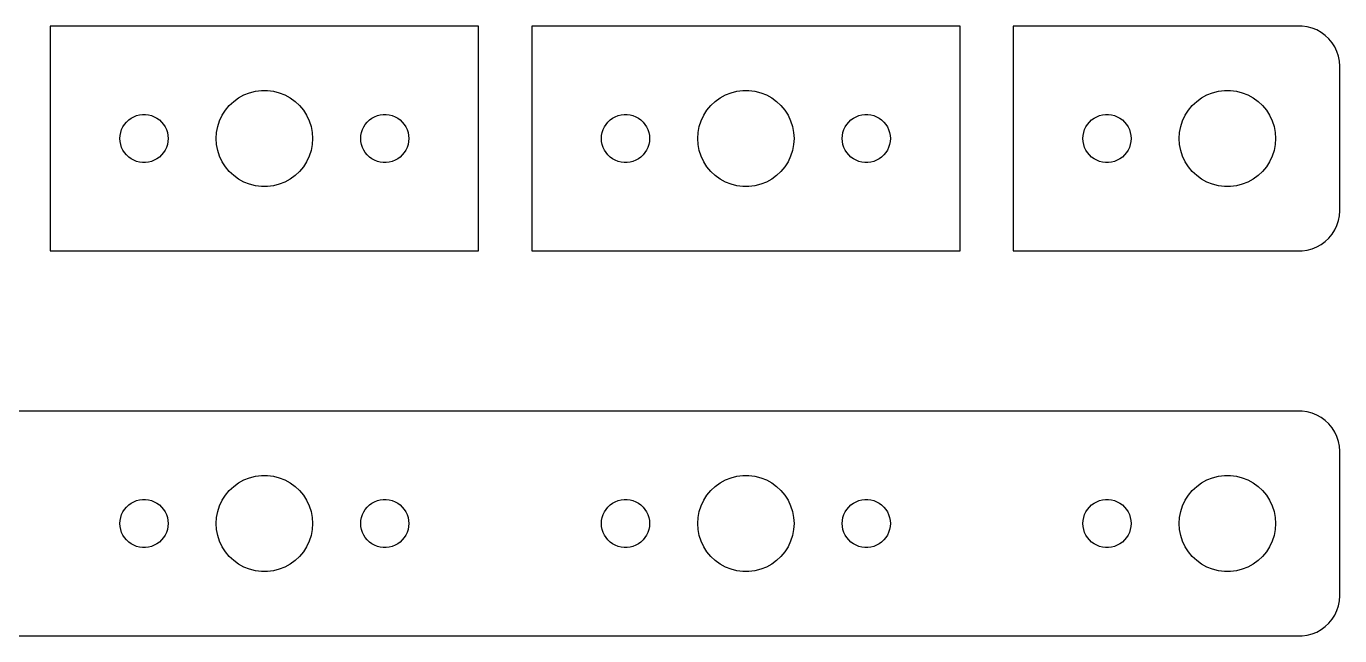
# Model space of a CAD drawing. Header units: metres. Extents: x -74 to 74, y -7 to 79.
# Drawn here: x -7.3 to 74.5, y -7 to 31 of the extents above; entities that cross this region are included whole.
import ezdxf

# ---------------------------------------------------------------- set-up
doc = ezdxf.new("R2010")
doc.units = ezdxf.units.M

msp = doc.modelspace()

# ---------------------------------------------------------------- linework, layer by layer
for p, q in [((20.8471, 30.9951), (-5.84712, 30.9951)), ((-5.84712, 30.9951), (-5.84712, 17.0049)), ((20.8471, 17.0049), (20.8471, 30.9951)), ((50.8471, 30.9951), (24.1529, 30.9951)), ((24.1529, 30.9951), (24.1529, 17.0049)), ((50.8471, 17.0049), (50.8471, 30.9951)), ((72.157, 30.9951), (54.1529, 30.9951)), ((54.1529, 30.9951), (54.1529, 17.0049)), ((72.4684, 30.9557), (72.157, 30.9951)), ((72.7725, 30.8776), (72.4684, 30.9557)), ((73.0644, 30.7621), (72.7725, 30.8776)), ((73.3396, 30.6108), (73.0644, 30.7621)), ((73.5936, 30.4263), (73.3396, 30.6108)), ((73.8224, 30.2114), (73.5936, 30.4263)), ((74.0225, 29.9695), (73.8224, 30.2114)), ((74.1908, 29.7044), (74.0225, 29.9695)), ((74.3244, 29.4203), (74.1908, 29.7044)), ((74.4214, 29.1217), (74.3244, 29.4203)), ((74.4803, 28.8133), (74.4214, 29.1217)), ((74.5, 28.5), (74.4803, 28.8133)), ((74.5, 19.5), (74.5, 28.5)), ((5.31308, 26.0536), (5.58772, 26.3115)), ((5.58772, 26.3115), (5.89252, 26.533)), ((5.89252, 26.533), (6.22266, 26.7145)), ((6.22266, 26.7145), (6.57294, 26.8532)), ((6.57294, 26.8532), (6.93785, 26.9469)), ((6.93785, 26.9469), (7.31161, 26.9941)), ((7.31161, 26.9941), (7.68837, 26.9941)), ((7.68837, 26.9941), (8.06213, 26.9469)), ((8.06213, 26.9469), (8.42705, 26.8532)), ((8.42705, 26.8532), (8.77733, 26.7145)), ((8.77733, 26.7145), (9.10747, 26.533)), ((9.10747, 26.533), (9.41226, 26.3115)), ((9.41226, 26.3115), (9.6869, 26.0536)), ((35.3131, 26.0536), (35.5877, 26.3115)), ((35.5877, 26.3115), (35.8925, 26.533)), ((35.8925, 26.533), (36.2227, 26.7145)), ((36.2227, 26.7145), (36.5729, 26.8532)), ((36.5729, 26.8532), (36.9379, 26.9469)), ((36.9379, 26.9469), (37.3116, 26.9941)), ((37.3116, 26.9941), (37.6884, 26.9941)), ((37.6884, 26.9941), (38.0621, 26.9469)), ((38.0621, 26.9469), (38.427, 26.8532)), ((38.427, 26.8532), (38.7773, 26.7145)), ((38.7773, 26.7145), (39.1075, 26.533)), ((39.1075, 26.533), (39.4123, 26.3115)), ((39.4123, 26.3115), (39.6869, 26.0536)), ((65.3131, 26.0536), (65.5877, 26.3115)), ((65.5877, 26.3115), (65.8925, 26.533)), ((65.8925, 26.533), (66.2227, 26.7145)), ((66.2227, 26.7145), (66.573, 26.8532)), ((66.573, 26.8532), (66.9379, 26.9469)), ((66.9379, 26.9469), (67.3116, 26.9941)), ((67.3116, 26.9941), (67.6884, 26.9941)), ((67.6884, 26.9941), (68.0621, 26.9469)), ((68.0621, 26.9469), (68.427, 26.8532)), ((68.427, 26.8532), (68.7773, 26.7145)), ((68.7773, 26.7145), (69.1075, 26.533)), ((69.1075, 26.533), (69.4123, 26.3115)), ((69.4123, 26.3115), (69.6869, 26.0536)), ((-0.638657, 25.3572), (-0.463516, 25.4266)), ((-0.463516, 25.4266), (-0.281067, 25.4734)), ((-0.281067, 25.4734), (-0.094177, 25.497)), ((-0.094177, 25.497), (0.094177, 25.497)), ((0.094177, 25.497), (0.281067, 25.4734)), ((0.281067, 25.4734), (0.463516, 25.4266)), ((0.463516, 25.4266), (0.638657, 25.3572)), ((4.71066, 25.1044), (4.87108, 25.4453)), ((4.87108, 25.4453), (5.07294, 25.7634)), ((5.07294, 25.7634), (5.31308, 26.0536)), ((9.6869, 26.0536), (9.92705, 25.7634)), ((9.92705, 25.7634), (10.1289, 25.4453)), ((10.1289, 25.4453), (10.2893, 25.1044)), ((14.3613, 25.3572), (14.5365, 25.4266)), ((14.5365, 25.4266), (14.7189, 25.4734)), ((14.7189, 25.4734), (14.9058, 25.497)), ((14.9058, 25.497), (15.0942, 25.497)), ((15.0942, 25.497), (15.2811, 25.4734)), ((15.2811, 25.4734), (15.4635, 25.4266)), ((15.4635, 25.4266), (15.6387, 25.3572)), ((29.3613, 25.3572), (29.5365, 25.4266)), ((29.5365, 25.4266), (29.7189, 25.4734)), ((29.7189, 25.4734), (29.9058, 25.497)), ((29.9058, 25.497), (30.0942, 25.497)), ((30.0942, 25.497), (30.2811, 25.4734)), ((30.2811, 25.4734), (30.4635, 25.4266)), ((30.4635, 25.4266), (30.6387, 25.3572)), ((34.7107, 25.1044), (34.8711, 25.4453)), ((34.8711, 25.4453), (35.0729, 25.7634)), ((35.0729, 25.7634), (35.3131, 26.0536)), ((39.6869, 26.0536), (39.927, 25.7634)), ((39.927, 25.7634), (40.1289, 25.4453)), ((40.1289, 25.4453), (40.2893, 25.1044)), ((44.3613, 25.3572), (44.5365, 25.4266)), ((44.5365, 25.4266), (44.7189, 25.4734)), ((44.7189, 25.4734), (44.9058, 25.497)), ((44.9058, 25.497), (45.0942, 25.497)), ((45.0942, 25.497), (45.2811, 25.4734)), ((45.2811, 25.4734), (45.4635, 25.4266)), ((45.4635, 25.4266), (45.6387, 25.3572)), ((59.3613, 25.3572), (59.5365, 25.4266)), ((59.5365, 25.4266), (59.7189, 25.4734)), ((59.7189, 25.4734), (59.9058, 25.497)), ((59.9058, 25.497), (60.0942, 25.497)), ((60.0942, 25.497), (60.2811, 25.4734)), ((60.2811, 25.4734), (60.4635, 25.4266)), ((60.4635, 25.4266), (60.6387, 25.3572)), ((64.7107, 25.1044), (64.8711, 25.4453)), ((64.8711, 25.4453), (65.073, 25.7634)), ((65.073, 25.7634), (65.3131, 26.0536)), ((69.6869, 26.0536), (69.927, 25.7634)), ((69.927, 25.7634), (70.1289, 25.4453)), ((70.1289, 25.4453), (70.2893, 25.1044)), ((-1.45287, 24.373), (-1.39465, 24.5522)), ((-1.39465, 24.5522), (-1.31445, 24.7226)), ((-1.31445, 24.7226), (-1.21352, 24.8817)), ((-1.21352, 24.8817), (-1.09344, 25.0268)), ((-1.09344, 25.0268), (-0.956131, 25.1558)), ((-0.956131, 25.1558), (-0.803726, 25.2665)), ((-0.803726, 25.2665), (-0.638657, 25.3572)), ((0.638657, 25.3572), (0.803726, 25.2665)), ((0.803726, 25.2665), (0.956131, 25.1558)), ((0.956131, 25.1558), (1.09344, 25.0268)), ((1.09344, 25.0268), (1.21352, 24.8817)), ((1.21352, 24.8817), (1.31445, 24.7226)), ((1.31445, 24.7226), (1.39465, 24.5522)), ((1.39465, 24.5522), (1.45287, 24.373)), ((4.52365, 24.376), (4.59424, 24.7461)), ((4.59424, 24.7461), (4.71066, 25.1044)), ((10.2893, 25.1044), (10.4057, 24.7461)), ((10.4057, 24.7461), (10.4763, 24.376)), ((13.5471, 24.373), (13.6053, 24.5522)), ((13.6053, 24.5522), (13.6855, 24.7226)), ((13.6855, 24.7226), (13.7865, 24.8817)), ((13.7865, 24.8817), (13.9065, 25.0268)), ((13.9065, 25.0268), (14.0439, 25.1558)), ((14.0439, 25.1558), (14.1963, 25.2665)), ((14.1963, 25.2665), (14.3613, 25.3572)), ((15.6387, 25.3572), (15.8037, 25.2665)), ((15.8037, 25.2665), (15.9561, 25.1558)), ((15.9561, 25.1558), (16.0934, 25.0268)), ((16.0934, 25.0268), (16.2135, 24.8817)), ((16.2135, 24.8817), (16.3145, 24.7226)), ((16.3145, 24.7226), (16.3947, 24.5522)), ((16.3947, 24.5522), (16.4529, 24.373)), ((28.5471, 24.373), (28.6053, 24.5522)), ((28.6053, 24.5522), (28.6855, 24.7226)), ((28.6855, 24.7226), (28.7865, 24.8817)), ((28.7865, 24.8817), (28.9065, 25.0268)), ((28.9065, 25.0268), (29.0439, 25.1558)), ((29.0439, 25.1558), (29.1963, 25.2665)), ((29.1963, 25.2665), (29.3613, 25.3572)), ((30.6387, 25.3572), (30.8037, 25.2665)), ((30.8037, 25.2665), (30.9561, 25.1558)), ((30.9561, 25.1558), (31.0934, 25.0268)), ((31.0934, 25.0268), (31.2135, 24.8817)), ((31.2135, 24.8817), (31.3145, 24.7226)), ((31.3145, 24.7226), (31.3947, 24.5522)), ((31.3947, 24.5522), (31.4529, 24.373)), ((34.5237, 24.376), (34.5942, 24.7461)), ((34.5942, 24.7461), (34.7107, 25.1044)), ((40.2893, 25.1044), (40.4057, 24.7461)), ((40.4057, 24.7461), (40.4763, 24.376)), ((43.5471, 24.373), (43.6053, 24.5522)), ((43.6053, 24.5522), (43.6855, 24.7226)), ((43.6855, 24.7226), (43.7865, 24.8817)), ((43.7865, 24.8817), (43.9065, 25.0268)), ((43.9065, 25.0268), (44.0439, 25.1558)), ((44.0439, 25.1558), (44.1963, 25.2665)), ((44.1963, 25.2665), (44.3613, 25.3572)), ((45.6387, 25.3572), (45.8037, 25.2665)), ((45.8037, 25.2665), (45.9561, 25.1558)), ((45.9561, 25.1558), (46.0934, 25.0268)), ((46.0934, 25.0268), (46.2135, 24.8817)), ((46.2135, 24.8817), (46.3145, 24.7226)), ((46.3145, 24.7226), (46.3947, 24.5522)), ((46.3947, 24.5522), (46.4529, 24.373)), ((58.5471, 24.373), (58.6053, 24.5522)), ((58.6053, 24.5522), (58.6855, 24.7226)), ((58.6855, 24.7226), (58.7865, 24.8817)), ((58.7865, 24.8817), (58.9065, 25.0268)), ((58.9065, 25.0268), (59.0439, 25.1558)), ((59.0439, 25.1558), (59.1963, 25.2665)), ((59.1963, 25.2665), (59.3613, 25.3572)), ((60.6387, 25.3572), (60.8037, 25.2665)), ((60.8037, 25.2665), (60.9561, 25.1558)), ((60.9561, 25.1558), (61.0934, 25.0268)), ((61.0934, 25.0268), (61.2135, 24.8817)), ((61.2135, 24.8817), (61.3145, 24.7226)), ((61.3145, 24.7226), (61.3947, 24.5522)), ((61.3947, 24.5522), (61.4529, 24.373)), ((64.5237, 24.376), (64.5943, 24.7461)), ((64.5943, 24.7461), (64.7107, 25.1044)), ((70.2893, 25.1044), (70.4057, 24.7461)), ((70.4057, 24.7461), (70.4763, 24.376)), ((-1.5, 24), (-1.48816, 24.188)), ((-1.48816, 23.812), (-1.5, 24)), ((-1.48816, 24.188), (-1.45287, 24.373)), ((-1.45287, 23.627), (-1.48816, 23.812)), ((1.45287, 24.373), (1.48816, 24.188)), ((1.48816, 23.812), (1.45287, 23.627)), ((1.48816, 24.188), (1.5, 24)), ((1.5, 24), (1.48816, 23.812)), ((4.5, 24), (4.52365, 24.376)), ((4.52365, 23.624), (4.5, 24)), ((10.4763, 24.376), (10.5, 24)), ((10.5, 24), (10.4763, 23.624)), ((13.5, 24), (13.5118, 24.188)), ((13.5118, 23.812), (13.5, 24)), ((13.5118, 24.188), (13.5471, 24.373)), ((13.5471, 23.627), (13.5118, 23.812)), ((16.4529, 24.373), (16.4882, 24.188)), ((16.4882, 23.812), (16.4529, 23.627)), ((16.4882, 24.188), (16.5, 24)), ((16.5, 24), (16.4882, 23.812)), ((28.5, 24), (28.5118, 24.188)), ((28.5118, 23.812), (28.5, 24)), ((28.5118, 24.188), (28.5471, 24.373)), ((28.5471, 23.627), (28.5118, 23.812)), ((31.4529, 24.373), (31.4882, 24.188)), ((31.4882, 23.812), (31.4529, 23.627)), ((31.4882, 24.188), (31.5, 24)), ((31.5, 24), (31.4882, 23.812)), ((34.5, 24), (34.5237, 24.376)), ((34.5237, 23.624), (34.5, 24)), ((40.4763, 24.376), (40.5, 24)), ((40.5, 24), (40.4763, 23.624)), ((43.5, 24), (43.5118, 24.188)), ((43.5118, 23.812), (43.5, 24)), ((43.5118, 24.188), (43.5471, 24.373)), ((43.5471, 23.627), (43.5118, 23.812)), ((46.4529, 24.373), (46.4882, 24.188)), ((46.4882, 23.812), (46.4529, 23.627)), ((46.4882, 24.188), (46.5, 24)), ((46.5, 24), (46.4882, 23.812)), ((58.5, 24), (58.5118, 24.188)), ((58.5118, 23.812), (58.5, 24)), ((58.5118, 24.188), (58.5471, 24.373)), ((58.5471, 23.627), (58.5118, 23.812)), ((61.4529, 24.373), (61.4882, 24.188)), ((61.4882, 23.812), (61.4529, 23.627)), ((61.4882, 24.188), (61.5, 24)), ((61.5, 24), (61.4882, 23.812)), ((64.5, 24), (64.5237, 24.376)), ((64.5237, 23.624), (64.5, 24)), ((70.4763, 24.376), (70.5, 24)), ((70.5, 24), (70.4763, 23.624)), ((-1.39465, 23.4478), (-1.45287, 23.627)), ((-1.31445, 23.2774), (-1.39465, 23.4478)), ((-1.21352, 23.1183), (-1.31445, 23.2774)), ((-1.09344, 22.9732), (-1.21352, 23.1183)), ((-0.956131, 22.8442), (-1.09344, 22.9732)), ((1.09344, 22.9732), (0.956131, 22.8442)), ((1.21352, 23.1183), (1.09344, 22.9732)), ((1.31445, 23.2774), (1.21352, 23.1183)), ((1.39465, 23.4478), (1.31445, 23.2774)), ((1.45287, 23.627), (1.39465, 23.4478)), ((4.59424, 23.2539), (4.52365, 23.624)), ((4.71066, 22.8956), (4.59424, 23.2539)), ((10.4057, 23.2539), (10.2893, 22.8956)), ((10.4763, 23.624), (10.4057, 23.2539)), ((13.6053, 23.4478), (13.5471, 23.627)), ((13.6855, 23.2774), (13.6053, 23.4478)), ((13.7865, 23.1183), (13.6855, 23.2774)), ((13.9065, 22.9732), (13.7865, 23.1183)), ((14.0439, 22.8442), (13.9065, 22.9732)), ((16.0934, 22.9732), (15.9561, 22.8442)), ((16.2135, 23.1183), (16.0934, 22.9732)), ((16.3145, 23.2774), (16.2135, 23.1183)), ((16.3947, 23.4478), (16.3145, 23.2774)), ((16.4529, 23.627), (16.3947, 23.4478)), ((28.6053, 23.4478), (28.5471, 23.627)), ((28.6855, 23.2774), (28.6053, 23.4478)), ((28.7865, 23.1183), (28.6855, 23.2774)), ((28.9065, 22.9732), (28.7865, 23.1183)), ((29.0439, 22.8442), (28.9065, 22.9732)), ((31.0934, 22.9732), (30.9561, 22.8442)), ((31.2135, 23.1183), (31.0934, 22.9732)), ((31.3145, 23.2774), (31.2135, 23.1183)), ((31.3947, 23.4478), (31.3145, 23.2774)), ((31.4529, 23.627), (31.3947, 23.4478)), ((34.5942, 23.2539), (34.5237, 23.624)), ((34.7107, 22.8956), (34.5942, 23.2539)), ((40.4057, 23.2539), (40.2893, 22.8956)), ((40.4763, 23.624), (40.4057, 23.2539)), ((43.6053, 23.4478), (43.5471, 23.627)), ((43.6855, 23.2774), (43.6053, 23.4478)), ((43.7865, 23.1183), (43.6855, 23.2774)), ((43.9065, 22.9732), (43.7865, 23.1183)), ((44.0439, 22.8442), (43.9065, 22.9732)), ((46.0934, 22.9732), (45.9561, 22.8442)), ((46.2135, 23.1183), (46.0934, 22.9732)), ((46.3145, 23.2774), (46.2135, 23.1183)), ((46.3947, 23.4478), (46.3145, 23.2774)), ((46.4529, 23.627), (46.3947, 23.4478)), ((58.6053, 23.4478), (58.5471, 23.627)), ((58.6855, 23.2774), (58.6053, 23.4478)), ((58.7865, 23.1183), (58.6855, 23.2774)), ((58.9065, 22.9732), (58.7865, 23.1183)), ((59.0439, 22.8442), (58.9065, 22.9732)), ((61.0934, 22.9732), (60.9561, 22.8442)), ((61.2135, 23.1183), (61.0934, 22.9732)), ((61.3145, 23.2774), (61.2135, 23.1183)), ((61.3947, 23.4478), (61.3145, 23.2774)), ((61.4529, 23.627), (61.3947, 23.4478)), ((64.5943, 23.2539), (64.5237, 23.624)), ((64.7107, 22.8956), (64.5943, 23.2539)), ((70.4057, 23.2539), (70.2893, 22.8956)), ((70.4763, 23.624), (70.4057, 23.2539)), ((-0.803726, 22.7335), (-0.956131, 22.8442)), ((-0.638657, 22.6428), (-0.803726, 22.7335)), ((-0.463516, 22.5734), (-0.638657, 22.6428)), ((-0.281067, 22.5266), (-0.463516, 22.5734)), ((-0.094177, 22.503), (-0.281067, 22.5266)), ((0.094177, 22.503), (-0.094177, 22.503)), ((0.281067, 22.5266), (0.094177, 22.503)), ((0.463516, 22.5734), (0.281067, 22.5266)), ((0.638657, 22.6428), (0.463516, 22.5734)), ((0.803726, 22.7335), (0.638657, 22.6428)), ((0.956131, 22.8442), (0.803726, 22.7335)), ((4.87108, 22.5547), (4.71066, 22.8956)), ((5.07294, 22.2366), (4.87108, 22.5547)), ((5.31308, 21.9464), (5.07294, 22.2366)), ((9.92705, 22.2366), (9.6869, 21.9464)), ((10.1289, 22.5547), (9.92705, 22.2366)), ((10.2893, 22.8956), (10.1289, 22.5547)), ((14.1963, 22.7335), (14.0439, 22.8442)), ((14.3613, 22.6428), (14.1963, 22.7335)), ((14.5365, 22.5734), (14.3613, 22.6428)), ((14.7189, 22.5266), (14.5365, 22.5734)), ((14.9058, 22.503), (14.7189, 22.5266)), ((15.0942, 22.503), (14.9058, 22.503)), ((15.2811, 22.5266), (15.0942, 22.503)), ((15.4635, 22.5734), (15.2811, 22.5266)), ((15.6387, 22.6428), (15.4635, 22.5734)), ((15.8037, 22.7335), (15.6387, 22.6428)), ((15.9561, 22.8442), (15.8037, 22.7335)), ((29.1963, 22.7335), (29.0439, 22.8442)), ((29.3613, 22.6428), (29.1963, 22.7335)), ((29.5365, 22.5734), (29.3613, 22.6428)), ((29.7189, 22.5266), (29.5365, 22.5734)), ((29.9058, 22.503), (29.7189, 22.5266)), ((30.0942, 22.503), (29.9058, 22.503)), ((30.2811, 22.5266), (30.0942, 22.503)), ((30.4635, 22.5734), (30.2811, 22.5266)), ((30.6387, 22.6428), (30.4635, 22.5734)), ((30.8037, 22.7335), (30.6387, 22.6428)), ((30.9561, 22.8442), (30.8037, 22.7335)), ((34.8711, 22.5547), (34.7107, 22.8956)), ((35.0729, 22.2366), (34.8711, 22.5547)), ((35.3131, 21.9464), (35.0729, 22.2366)), ((39.927, 22.2366), (39.6869, 21.9464)), ((40.1289, 22.5547), (39.927, 22.2366)), ((40.2893, 22.8956), (40.1289, 22.5547)), ((44.1963, 22.7335), (44.0439, 22.8442)), ((44.3613, 22.6428), (44.1963, 22.7335)), ((44.5365, 22.5734), (44.3613, 22.6428)), ((44.7189, 22.5266), (44.5365, 22.5734)), ((44.9058, 22.503), (44.7189, 22.5266)), ((45.0942, 22.503), (44.9058, 22.503)), ((45.2811, 22.5266), (45.0942, 22.503)), ((45.4635, 22.5734), (45.2811, 22.5266)), ((45.6387, 22.6428), (45.4635, 22.5734)), ((45.8037, 22.7335), (45.6387, 22.6428)), ((45.9561, 22.8442), (45.8037, 22.7335)), ((59.1963, 22.7335), (59.0439, 22.8442)), ((59.3613, 22.6428), (59.1963, 22.7335)), ((59.5365, 22.5734), (59.3613, 22.6428)), ((59.7189, 22.5266), (59.5365, 22.5734)), ((59.9058, 22.503), (59.7189, 22.5266)), ((60.0942, 22.503), (59.9058, 22.503)), ((60.2811, 22.5266), (60.0942, 22.503)), ((60.4635, 22.5734), (60.2811, 22.5266)), ((60.6387, 22.6428), (60.4635, 22.5734)), ((60.8037, 22.7335), (60.6387, 22.6428)), ((60.9561, 22.8442), (60.8037, 22.7335)), ((64.8711, 22.5547), (64.7107, 22.8956)), ((65.073, 22.2366), (64.8711, 22.5547)), ((65.3131, 21.9464), (65.073, 22.2366)), ((69.927, 22.2366), (69.6869, 21.9464)), ((70.1289, 22.5547), (69.927, 22.2366)), ((70.2893, 22.8956), (70.1289, 22.5547)), ((5.58772, 21.6885), (5.31308, 21.9464)), ((5.89252, 21.467), (5.58772, 21.6885)), ((6.22266, 21.2855), (5.89252, 21.467)), ((6.57294, 21.1468), (6.22266, 21.2855)), ((8.77733, 21.2855), (8.42705, 21.1468)), ((9.10747, 21.467), (8.77733, 21.2855)), ((9.41226, 21.6885), (9.10747, 21.467)), ((9.6869, 21.9464), (9.41226, 21.6885)), ((35.5877, 21.6885), (35.3131, 21.9464)), ((35.8925, 21.467), (35.5877, 21.6885)), ((36.2227, 21.2855), (35.8925, 21.467)), ((36.5729, 21.1468), (36.2227, 21.2855)), ((38.7773, 21.2855), (38.427, 21.1468)), ((39.1075, 21.467), (38.7773, 21.2855)), ((39.4123, 21.6885), (39.1075, 21.467)), ((39.6869, 21.9464), (39.4123, 21.6885)), ((65.5877, 21.6885), (65.3131, 21.9464)), ((65.8925, 21.467), (65.5877, 21.6885)), ((66.2227, 21.2855), (65.8925, 21.467)), ((66.573, 21.1468), (66.2227, 21.2855)), ((68.7773, 21.2855), (68.427, 21.1468)), ((69.1075, 21.467), (68.7773, 21.2855)), ((69.4123, 21.6885), (69.1075, 21.467)), ((69.6869, 21.9464), (69.4123, 21.6885)), ((6.93785, 21.0531), (6.57294, 21.1468)), ((7.31161, 21.0059), (6.93785, 21.0531)), ((7.68837, 21.0059), (7.31161, 21.0059)), ((8.06213, 21.0531), (7.68837, 21.0059)), ((8.42705, 21.1468), (8.06213, 21.0531)), ((36.9379, 21.0531), (36.5729, 21.1468)), ((37.3116, 21.0059), (36.9379, 21.0531)), ((37.6884, 21.0059), (37.3116, 21.0059)), ((38.0621, 21.0531), (37.6884, 21.0059)), ((38.427, 21.1468), (38.0621, 21.0531)), ((66.9379, 21.0531), (66.573, 21.1468)), ((67.3116, 21.0059), (66.9379, 21.0531)), ((67.6884, 21.0059), (67.3116, 21.0059)), ((68.0621, 21.0531), (67.6884, 21.0059)), ((68.427, 21.1468), (68.0621, 21.0531)), ((74.3244, 18.5797), (74.4214, 18.8783)), ((74.4214, 18.8783), (74.4803, 19.1867)), ((74.4803, 19.1867), (74.5, 19.5)), ((73.8224, 17.7886), (74.0225, 18.0305)), ((74.0225, 18.0305), (74.1908, 18.2956)), ((74.1908, 18.2956), (74.3244, 18.5797)), ((72.7725, 17.1224), (73.0644, 17.2379)), ((73.0644, 17.2379), (73.3396, 17.3892)), ((73.3396, 17.3892), (73.5936, 17.5737)), ((73.5936, 17.5737), (73.8224, 17.7886)), ((-5.84712, 17.0049), (20.8471, 17.0049)), ((24.1529, 17.0049), (50.8471, 17.0049)), ((54.1529, 17.0049), (72.157, 17.0049)), ((72.157, 17.0049), (72.4684, 17.0443)), ((72.4684, 17.0443), (72.7725, 17.1224)), ((72.157, 6.99506), (-72.157, 6.99506)), ((72.4684, 6.9557), (72.157, 6.99506)), ((72.7725, 6.87764), (72.4684, 6.9557)), ((73.0644, 6.76205), (72.7725, 6.87764)), ((73.3396, 6.61081), (73.0644, 6.76205)), ((73.5936, 6.42627), (73.3396, 6.61081)), ((73.8224, 6.21136), (73.5936, 6.42627)), ((74.0225, 5.96945), (73.8224, 6.21136)), ((74.1908, 5.70438), (74.0225, 5.96945)), ((74.3244, 5.4203), (74.1908, 5.70438)), ((74.4214, 5.12172), (74.3244, 5.4203)), ((74.4803, 4.81332), (74.4214, 5.12172)), ((74.5, 4.5), (74.4803, 4.81332)), ((74.5, -4.5), (74.5, 4.5)), ((5.58772, 2.31154), (5.89252, 2.53297)), ((5.89252, 2.53297), (6.22266, 2.71448)), ((6.22266, 2.71448), (6.57294, 2.85316)), ((6.57294, 2.85316), (6.93785, 2.94685)), ((6.93785, 2.94685), (7.31161, 2.99408)), ((7.31161, 2.99408), (7.68837, 2.99408)), ((7.68837, 2.99408), (8.06213, 2.94685)), ((8.06213, 2.94685), (8.42705, 2.85316)), ((8.42705, 2.85316), (8.77733, 2.71448)), ((8.77733, 2.71448), (9.10747, 2.53297)), ((9.10747, 2.53297), (9.41226, 2.31154)), ((35.5877, 2.31154), (35.8925, 2.53297)), ((35.8925, 2.53297), (36.2227, 2.71448)), ((36.2227, 2.71448), (36.5729, 2.85316)), ((36.5729, 2.85316), (36.9379, 2.94685)), ((36.9379, 2.94685), (37.3116, 2.99408)), ((37.3116, 2.99408), (37.6884, 2.99408)), ((37.6884, 2.99408), (38.0621, 2.94685)), ((38.0621, 2.94685), (38.427, 2.85316)), ((38.427, 2.85316), (38.7773, 2.71448)), ((38.7773, 2.71448), (39.1075, 2.53297)), ((39.1075, 2.53297), (39.4123, 2.31154)), ((65.5877, 2.31154), (65.8925, 2.53297)), ((65.8925, 2.53297), (66.2227, 2.71448)), ((66.2227, 2.71448), (66.573, 2.85316)), ((66.573, 2.85316), (66.9379, 2.94685)), ((66.9379, 2.94685), (67.3116, 2.99408)), ((67.3116, 2.99408), (67.6884, 2.99408)), ((67.6884, 2.99408), (68.0621, 2.94685)), ((68.0621, 2.94685), (68.427, 2.85316)), ((68.427, 2.85316), (68.7773, 2.71448)), ((68.7773, 2.71448), (69.1075, 2.53297)), ((69.1075, 2.53297), (69.4123, 2.31154)), ((4.87108, 1.44525), (5.07294, 1.76335)), ((5.07294, 1.76335), (5.31308, 2.05363)), ((5.31308, 2.05363), (5.58772, 2.31154)), ((9.41226, 2.31154), (9.6869, 2.05363)), ((9.6869, 2.05363), (9.92705, 1.76335)), ((9.92705, 1.76335), (10.1289, 1.44525)), ((34.8711, 1.44525), (35.0729, 1.76335)), ((35.0729, 1.76335), (35.3131, 2.05363)), ((35.3131, 2.05363), (35.5877, 2.31154)), ((39.4123, 2.31154), (39.6869, 2.05363)), ((39.6869, 2.05363), (39.927, 1.76335)), ((39.927, 1.76335), (40.1289, 1.44525)), ((64.8711, 1.44525), (65.073, 1.76335)), ((65.073, 1.76335), (65.3131, 2.05363)), ((65.3131, 2.05363), (65.5877, 2.31154)), ((69.4123, 2.31154), (69.6869, 2.05363)), ((69.6869, 2.05363), (69.927, 1.76335)), ((69.927, 1.76335), (70.1289, 1.44525)), ((-1.31445, 0.722626), (-1.21352, 0.881668)), ((-1.21352, 0.881668), (-1.09344, 1.02681)), ((-1.09344, 1.02681), (-0.956131, 1.15576)), ((-0.956131, 1.15576), (-0.803726, 1.26648)), ((-0.803726, 1.26648), (-0.638657, 1.35724)), ((-0.638657, 1.35724), (-0.463516, 1.42657)), ((-0.463516, 1.42657), (-0.281067, 1.47342)), ((-0.281067, 1.47342), (-0.094177, 1.49704)), ((-0.094177, 1.49704), (0.094177, 1.49704)), ((0.094177, 1.49704), (0.281067, 1.47342)), ((0.281067, 1.47342), (0.463516, 1.42657)), ((0.463516, 1.42657), (0.638657, 1.35724)), ((0.638657, 1.35724), (0.803726, 1.26648)), ((0.803726, 1.26648), (0.956131, 1.15576)), ((0.956131, 1.15576), (1.09344, 1.02681)), ((1.09344, 1.02681), (1.21352, 0.881668)), ((1.21352, 0.881668), (1.31445, 0.722626)), ((4.59424, 0.746063), (4.71066, 1.10437)), ((4.71066, 1.10437), (4.87108, 1.44525)), ((10.1289, 1.44525), (10.2893, 1.10437)), ((10.2893, 1.10437), (10.4057, 0.746063)), ((13.6855, 0.722626), (13.7865, 0.881668)), ((13.7865, 0.881668), (13.9065, 1.02681)), ((13.9065, 1.02681), (14.0439, 1.15576)), ((14.0439, 1.15576), (14.1963, 1.26648)), ((14.1963, 1.26648), (14.3613, 1.35724)), ((14.3613, 1.35724), (14.5365, 1.42657)), ((14.5365, 1.42657), (14.7189, 1.47342)), ((14.7189, 1.47342), (14.9058, 1.49704)), ((14.9058, 1.49704), (15.0942, 1.49704)), ((15.0942, 1.49704), (15.2811, 1.47342)), ((15.2811, 1.47342), (15.4635, 1.42657)), ((15.4635, 1.42657), (15.6387, 1.35724)), ((15.6387, 1.35724), (15.8037, 1.26648)), ((15.8037, 1.26648), (15.9561, 1.15576)), ((15.9561, 1.15576), (16.0934, 1.02681)), ((16.0934, 1.02681), (16.2135, 0.881668)), ((16.2135, 0.881668), (16.3145, 0.722626)), ((28.6855, 0.722626), (28.7865, 0.881668)), ((28.7865, 0.881668), (28.9065, 1.02681)), ((28.9065, 1.02681), (29.0439, 1.15576)), ((29.0439, 1.15576), (29.1963, 1.26648)), ((29.1963, 1.26648), (29.3613, 1.35724)), ((29.3613, 1.35724), (29.5365, 1.42657)), ((29.5365, 1.42657), (29.7189, 1.47342)), ((29.7189, 1.47342), (29.9058, 1.49704)), ((29.9058, 1.49704), (30.0942, 1.49704)), ((30.0942, 1.49704), (30.2811, 1.47342)), ((30.2811, 1.47342), (30.4635, 1.42657)), ((30.4635, 1.42657), (30.6387, 1.35724)), ((30.6387, 1.35724), (30.8037, 1.26648)), ((30.8037, 1.26648), (30.9561, 1.15576)), ((30.9561, 1.15576), (31.0934, 1.02681)), ((31.0934, 1.02681), (31.2135, 0.881668)), ((31.2135, 0.881668), (31.3145, 0.722626)), ((34.5942, 0.746063), (34.7107, 1.10437)), ((34.7107, 1.10437), (34.8711, 1.44525)), ((40.1289, 1.44525), (40.2893, 1.10437)), ((40.2893, 1.10437), (40.4057, 0.746063)), ((43.6855, 0.722626), (43.7865, 0.881668)), ((43.7865, 0.881668), (43.9065, 1.02681)), ((43.9065, 1.02681), (44.0439, 1.15576)), ((44.0439, 1.15576), (44.1963, 1.26648)), ((44.1963, 1.26648), (44.3613, 1.35724)), ((44.3613, 1.35724), (44.5365, 1.42657)), ((44.5365, 1.42657), (44.7189, 1.47342)), ((44.7189, 1.47342), (44.9058, 1.49704)), ((44.9058, 1.49704), (45.0942, 1.49704)), ((45.0942, 1.49704), (45.2811, 1.47342)), ((45.2811, 1.47342), (45.4635, 1.42657)), ((45.4635, 1.42657), (45.6387, 1.35724)), ((45.6387, 1.35724), (45.8037, 1.26648)), ((45.8037, 1.26648), (45.9561, 1.15576)), ((45.9561, 1.15576), (46.0934, 1.02681)), ((46.0934, 1.02681), (46.2135, 0.881668)), ((46.2135, 0.881668), (46.3145, 0.722626)), ((58.6855, 0.722626), (58.7865, 0.881668)), ((58.7865, 0.881668), (58.9065, 1.02681)), ((58.9065, 1.02681), (59.0439, 1.15576)), ((59.0439, 1.15576), (59.1963, 1.26648)), ((59.1963, 1.26648), (59.3613, 1.35724)), ((59.3613, 1.35724), (59.5365, 1.42657)), ((59.5365, 1.42657), (59.7189, 1.47342)), ((59.7189, 1.47342), (59.9058, 1.49704)), ((59.9058, 1.49704), (60.0942, 1.49704)), ((60.0942, 1.49704), (60.2811, 1.47342)), ((60.2811, 1.47342), (60.4635, 1.42657)), ((60.4635, 1.42657), (60.6387, 1.35724)), ((60.6387, 1.35724), (60.8037, 1.26648)), ((60.8037, 1.26648), (60.9561, 1.15576)), ((60.9561, 1.15576), (61.0934, 1.02681)), ((61.0934, 1.02681), (61.2135, 0.881668)), ((61.2135, 0.881668), (61.3145, 0.722626)), ((64.5943, 0.746063), (64.7107, 1.10437)), ((64.7107, 1.10437), (64.8711, 1.44525)), ((70.1289, 1.44525), (70.2893, 1.10437)), ((70.2893, 1.10437), (70.4057, 0.746063)), ((-1.5, 0), (-1.48816, 0.187988)), ((-1.48816, -0.187988), (-1.5, 0)), ((-1.48816, 0.187988), (-1.45287, 0.373032)), ((-1.45287, 0.373032), (-1.39465, 0.552185)), ((-1.39465, 0.552185), (-1.31445, 0.722626)), ((1.31445, 0.722626), (1.39465, 0.552185)), ((1.39465, 0.552185), (1.45287, 0.373032)), ((1.45287, 0.373032), (1.48816, 0.187988)), ((1.48816, 0.187988), (1.5, 0)), ((1.5, 0), (1.48816, -0.187988)), ((4.5, 0), (4.52365, 0.375992)), ((4.52365, -0.375992), (4.5, 0)), ((4.52365, 0.375992), (4.59424, 0.746063)), ((10.4057, 0.746063), (10.4763, 0.375992)), ((10.4763, 0.375992), (10.5, 0)), ((10.5, 0), (10.4763, -0.375992)), ((13.5, 0), (13.5118, 0.187988)), ((13.5118, -0.187988), (13.5, 0)), ((13.5118, 0.187988), (13.5471, 0.373032)), ((13.5471, 0.373032), (13.6053, 0.552185)), ((13.6053, 0.552185), (13.6855, 0.722626)), ((16.3145, 0.722626), (16.3947, 0.552185)), ((16.3947, 0.552185), (16.4529, 0.373032)), ((16.4529, 0.373032), (16.4882, 0.187988)), ((16.4882, 0.187988), (16.5, 0)), ((16.5, 0), (16.4882, -0.187988)), ((28.5, 0), (28.5118, 0.187988)), ((28.5118, -0.187988), (28.5, 0)), ((28.5118, 0.187988), (28.5471, 0.373032)), ((28.5471, 0.373032), (28.6053, 0.552185)), ((28.6053, 0.552185), (28.6855, 0.722626)), ((31.3145, 0.722626), (31.3947, 0.552185)), ((31.3947, 0.552185), (31.4529, 0.373032)), ((31.4529, 0.373032), (31.4882, 0.187988)), ((31.4882, 0.187988), (31.5, 0)), ((31.5, 0), (31.4882, -0.187988)), ((34.5, 0), (34.5237, 0.375992)), ((34.5237, -0.375992), (34.5, 0)), ((34.5237, 0.375992), (34.5942, 0.746063)), ((40.4057, 0.746063), (40.4763, 0.375992)), ((40.4763, 0.375992), (40.5, 0)), ((40.5, 0), (40.4763, -0.375992)), ((43.5, 0), (43.5118, 0.187988)), ((43.5118, -0.187988), (43.5, 0)), ((43.5118, 0.187988), (43.5471, 0.373032)), ((43.5471, 0.373032), (43.6053, 0.552185)), ((43.6053, 0.552185), (43.6855, 0.722626)), ((46.3145, 0.722626), (46.3947, 0.552185)), ((46.3947, 0.552185), (46.4529, 0.373032)), ((46.4529, 0.373032), (46.4882, 0.187988)), ((46.4882, 0.187988), (46.5, 0)), ((46.5, 0), (46.4882, -0.187988)), ((58.5, 0), (58.5118, 0.187988)), ((58.5118, -0.187988), (58.5, 0)), ((58.5118, 0.187988), (58.5471, 0.373032)), ((58.5471, 0.373032), (58.6053, 0.552185)), ((58.6053, 0.552185), (58.6855, 0.722626)), ((61.3145, 0.722626), (61.3947, 0.552185)), ((61.3947, 0.552185), (61.4529, 0.373032)), ((61.4529, 0.373032), (61.4882, 0.187988)), ((61.4882, 0.187988), (61.5, 0)), ((61.5, 0), (61.4882, -0.187988)), ((64.5, 0), (64.5237, 0.375992)), ((64.5237, -0.375992), (64.5, 0)), ((64.5237, 0.375992), (64.5943, 0.746063)), ((70.4057, 0.746063), (70.4763, 0.375992)), ((70.4763, 0.375992), (70.5, 0)), ((70.5, 0), (70.4763, -0.375992)), ((-1.45287, -0.373032), (-1.48816, -0.187988)), ((-1.39465, -0.552185), (-1.45287, -0.373032)), ((-1.31445, -0.722626), (-1.39465, -0.552185)), ((-1.21352, -0.881668), (-1.31445, -0.722626)), ((1.31445, -0.722626), (1.21352, -0.881668)), ((1.39465, -0.552185), (1.31445, -0.722626)), ((1.45287, -0.373032), (1.39465, -0.552185)), ((1.48816, -0.187988), (1.45287, -0.373032)), ((4.59424, -0.746063), (4.52365, -0.375992)), ((4.71066, -1.10437), (4.59424, -0.746063)), ((10.4057, -0.746063), (10.2893, -1.10437)), ((10.4763, -0.375992), (10.4057, -0.746063)), ((13.5471, -0.373032), (13.5118, -0.187988)), ((13.6053, -0.552185), (13.5471, -0.373032)), ((13.6855, -0.722626), (13.6053, -0.552185)), ((13.7865, -0.881668), (13.6855, -0.722626)), ((16.3145, -0.722626), (16.2135, -0.881668)), ((16.3947, -0.552185), (16.3145, -0.722626)), ((16.4529, -0.373032), (16.3947, -0.552185)), ((16.4882, -0.187988), (16.4529, -0.373032)), ((28.5471, -0.373032), (28.5118, -0.187988)), ((28.6053, -0.552185), (28.5471, -0.373032)), ((28.6855, -0.722626), (28.6053, -0.552185)), ((28.7865, -0.881668), (28.6855, -0.722626)), ((31.3145, -0.722626), (31.2135, -0.881668)), ((31.3947, -0.552185), (31.3145, -0.722626)), ((31.4529, -0.373032), (31.3947, -0.552185)), ((31.4882, -0.187988), (31.4529, -0.373032)), ((34.5942, -0.746063), (34.5237, -0.375992)), ((34.7107, -1.10437), (34.5942, -0.746063)), ((40.4057, -0.746063), (40.2893, -1.10437)), ((40.4763, -0.375992), (40.4057, -0.746063)), ((43.5471, -0.373032), (43.5118, -0.187988)), ((43.6053, -0.552185), (43.5471, -0.373032)), ((43.6855, -0.722626), (43.6053, -0.552185)), ((43.7865, -0.881668), (43.6855, -0.722626)), ((46.3145, -0.722626), (46.2135, -0.881668)), ((46.3947, -0.552185), (46.3145, -0.722626)), ((46.4529, -0.373032), (46.3947, -0.552185)), ((46.4882, -0.187988), (46.4529, -0.373032)), ((58.5471, -0.373032), (58.5118, -0.187988)), ((58.6053, -0.552185), (58.5471, -0.373032)), ((58.6855, -0.722626), (58.6053, -0.552185)), ((58.7865, -0.881668), (58.6855, -0.722626)), ((61.3145, -0.722626), (61.2135, -0.881668)), ((61.3947, -0.552185), (61.3145, -0.722626)), ((61.4529, -0.373032), (61.3947, -0.552185)), ((61.4882, -0.187988), (61.4529, -0.373032)), ((64.5943, -0.746063), (64.5237, -0.375992)), ((64.7107, -1.10437), (64.5943, -0.746063)), ((70.4057, -0.746063), (70.2893, -1.10437)), ((70.4763, -0.375992), (70.4057, -0.746063)), ((-1.09344, -1.02681), (-1.21352, -0.881668)), ((-0.956131, -1.15576), (-1.09344, -1.02681)), ((-0.803726, -1.26648), (-0.956131, -1.15576)), ((-0.638657, -1.35724), (-0.803726, -1.26648)), ((-0.463516, -1.42657), (-0.638657, -1.35724)), ((-0.281067, -1.47342), (-0.463516, -1.42657)), ((-0.094177, -1.49704), (-0.281067, -1.47342)), ((0.094177, -1.49704), (-0.094177, -1.49704)), ((0.281067, -1.47342), (0.094177, -1.49704)), ((0.463516, -1.42657), (0.281067, -1.47342)), ((0.638657, -1.35724), (0.463516, -1.42657)), ((0.803726, -1.26648), (0.638657, -1.35724)), ((0.956131, -1.15576), (0.803726, -1.26648)), ((1.09344, -1.02681), (0.956131, -1.15576)), ((1.21352, -0.881668), (1.09344, -1.02681)), ((4.87108, -1.44525), (4.71066, -1.10437)), ((5.07294, -1.76335), (4.87108, -1.44525)), ((10.1289, -1.44525), (9.92705, -1.76335)), ((10.2893, -1.10437), (10.1289, -1.44525)), ((13.9065, -1.02681), (13.7865, -0.881668)), ((14.0439, -1.15576), (13.9065, -1.02681)), ((14.1963, -1.26648), (14.0439, -1.15576)), ((14.3613, -1.35724), (14.1963, -1.26648)), ((14.5365, -1.42657), (14.3613, -1.35724)), ((14.7189, -1.47342), (14.5365, -1.42657)), ((14.9058, -1.49704), (14.7189, -1.47342)), ((15.0942, -1.49704), (14.9058, -1.49704)), ((15.2811, -1.47342), (15.0942, -1.49704)), ((15.4635, -1.42657), (15.2811, -1.47342)), ((15.6387, -1.35724), (15.4635, -1.42657)), ((15.8037, -1.26648), (15.6387, -1.35724)), ((15.9561, -1.15576), (15.8037, -1.26648)), ((16.0934, -1.02681), (15.9561, -1.15576)), ((16.2135, -0.881668), (16.0934, -1.02681)), ((28.9065, -1.02681), (28.7865, -0.881668)), ((29.0439, -1.15576), (28.9065, -1.02681)), ((29.1963, -1.26648), (29.0439, -1.15576)), ((29.3613, -1.35724), (29.1963, -1.26648)), ((29.5365, -1.42657), (29.3613, -1.35724)), ((29.7189, -1.47342), (29.5365, -1.42657)), ((29.9058, -1.49704), (29.7189, -1.47342)), ((30.0942, -1.49704), (29.9058, -1.49704)), ((30.2811, -1.47342), (30.0942, -1.49704)), ((30.4635, -1.42657), (30.2811, -1.47342)), ((30.6387, -1.35724), (30.4635, -1.42657)), ((30.8037, -1.26648), (30.6387, -1.35724)), ((30.9561, -1.15576), (30.8037, -1.26648)), ((31.0934, -1.02681), (30.9561, -1.15576)), ((31.2135, -0.881668), (31.0934, -1.02681)), ((34.8711, -1.44525), (34.7107, -1.10437)), ((35.0729, -1.76335), (34.8711, -1.44525)), ((40.1289, -1.44525), (39.927, -1.76335)), ((40.2893, -1.10437), (40.1289, -1.44525)), ((43.9065, -1.02681), (43.7865, -0.881668)), ((44.0439, -1.15576), (43.9065, -1.02681)), ((44.1963, -1.26648), (44.0439, -1.15576)), ((44.3613, -1.35724), (44.1963, -1.26648)), ((44.5365, -1.42657), (44.3613, -1.35724)), ((44.7189, -1.47342), (44.5365, -1.42657)), ((44.9058, -1.49704), (44.7189, -1.47342)), ((45.0942, -1.49704), (44.9058, -1.49704)), ((45.2811, -1.47342), (45.0942, -1.49704)), ((45.4635, -1.42657), (45.2811, -1.47342)), ((45.6387, -1.35724), (45.4635, -1.42657)), ((45.8037, -1.26648), (45.6387, -1.35724)), ((45.9561, -1.15576), (45.8037, -1.26648)), ((46.0934, -1.02681), (45.9561, -1.15576)), ((46.2135, -0.881668), (46.0934, -1.02681)), ((58.9065, -1.02681), (58.7865, -0.881668)), ((59.0439, -1.15576), (58.9065, -1.02681)), ((59.1963, -1.26648), (59.0439, -1.15576)), ((59.3613, -1.35724), (59.1963, -1.26648)), ((59.5365, -1.42657), (59.3613, -1.35724)), ((59.7189, -1.47342), (59.5365, -1.42657)), ((59.9058, -1.49704), (59.7189, -1.47342)), ((60.0942, -1.49704), (59.9058, -1.49704)), ((60.2811, -1.47342), (60.0942, -1.49704)), ((60.4635, -1.42657), (60.2811, -1.47342)), ((60.6387, -1.35724), (60.4635, -1.42657)), ((60.8037, -1.26648), (60.6387, -1.35724)), ((60.9561, -1.15576), (60.8037, -1.26648)), ((61.0934, -1.02681), (60.9561, -1.15576)), ((61.2135, -0.881668), (61.0934, -1.02681)), ((64.8711, -1.44525), (64.7107, -1.10437)), ((65.073, -1.76335), (64.8711, -1.44525)), ((70.1289, -1.44525), (69.927, -1.76335)), ((70.2893, -1.10437), (70.1289, -1.44525)), ((5.31308, -2.05363), (5.07294, -1.76335)), ((5.58772, -2.31154), (5.31308, -2.05363)), ((5.89252, -2.53297), (5.58772, -2.31154)), ((9.41226, -2.31154), (9.10747, -2.53297)), ((9.6869, -2.05363), (9.41226, -2.31154)), ((9.92705, -1.76335), (9.6869, -2.05363)), ((35.3131, -2.05363), (35.0729, -1.76335)), ((35.5877, -2.31154), (35.3131, -2.05363)), ((35.8925, -2.53297), (35.5877, -2.31154)), ((39.4123, -2.31154), (39.1075, -2.53297)), ((39.6869, -2.05363), (39.4123, -2.31154)), ((39.927, -1.76335), (39.6869, -2.05363)), ((65.3131, -2.05363), (65.073, -1.76335)), ((65.5877, -2.31154), (65.3131, -2.05363)), ((65.8925, -2.53297), (65.5877, -2.31154)), ((69.4123, -2.31154), (69.1075, -2.53297)), ((69.6869, -2.05363), (69.4123, -2.31154)), ((69.927, -1.76335), (69.6869, -2.05363)), ((6.22266, -2.71448), (5.89252, -2.53297)), ((6.57294, -2.85316), (6.22266, -2.71448)), ((6.93785, -2.94685), (6.57294, -2.85316)), ((7.31161, -2.99408), (6.93785, -2.94685)), ((7.68837, -2.99408), (7.31161, -2.99408)), ((8.06213, -2.94685), (7.68837, -2.99408)), ((8.42705, -2.85316), (8.06213, -2.94685)), ((8.77733, -2.71448), (8.42705, -2.85316)), ((9.10747, -2.53297), (8.77733, -2.71448)), ((36.2227, -2.71448), (35.8925, -2.53297)), ((36.5729, -2.85316), (36.2227, -2.71448)), ((36.9379, -2.94685), (36.5729, -2.85316)), ((37.3116, -2.99408), (36.9379, -2.94685)), ((37.6884, -2.99408), (37.3116, -2.99408)), ((38.0621, -2.94685), (37.6884, -2.99408)), ((38.427, -2.85316), (38.0621, -2.94685)), ((38.7773, -2.71448), (38.427, -2.85316)), ((39.1075, -2.53297), (38.7773, -2.71448)), ((66.2227, -2.71448), (65.8925, -2.53297)), ((66.573, -2.85316), (66.2227, -2.71448)), ((66.9379, -2.94685), (66.573, -2.85316)), ((67.3116, -2.99408), (66.9379, -2.94685)), ((67.6884, -2.99408), (67.3116, -2.99408)), ((68.0621, -2.94685), (67.6884, -2.99408)), ((68.427, -2.85316), (68.0621, -2.94685)), ((68.7773, -2.71448), (68.427, -2.85316)), ((69.1075, -2.53297), (68.7773, -2.71448)), ((74.4214, -5.12172), (74.4803, -4.81332)), ((74.4803, -4.81332), (74.5, -4.5)), ((74.0225, -5.96945), (74.1908, -5.70438)), ((74.1908, -5.70438), (74.3244, -5.4203)), ((74.3244, -5.4203), (74.4214, -5.12172)), ((73.3396, -6.61081), (73.5936, -6.42627)), ((73.5936, -6.42627), (73.8224, -6.21136)), ((73.8224, -6.21136), (74.0225, -5.96945)), ((-72.157, -6.99506), (72.157, -6.99506)), ((72.157, -6.99506), (72.4684, -6.9557)), ((72.4684, -6.9557), (72.7725, -6.87764)), ((72.7725, -6.87764), (73.0644, -6.76205)), ((73.0644, -6.76205), (73.3396, -6.61081))]:
    msp.add_line(p, q)

doc.saveas('drawing.dxf')
